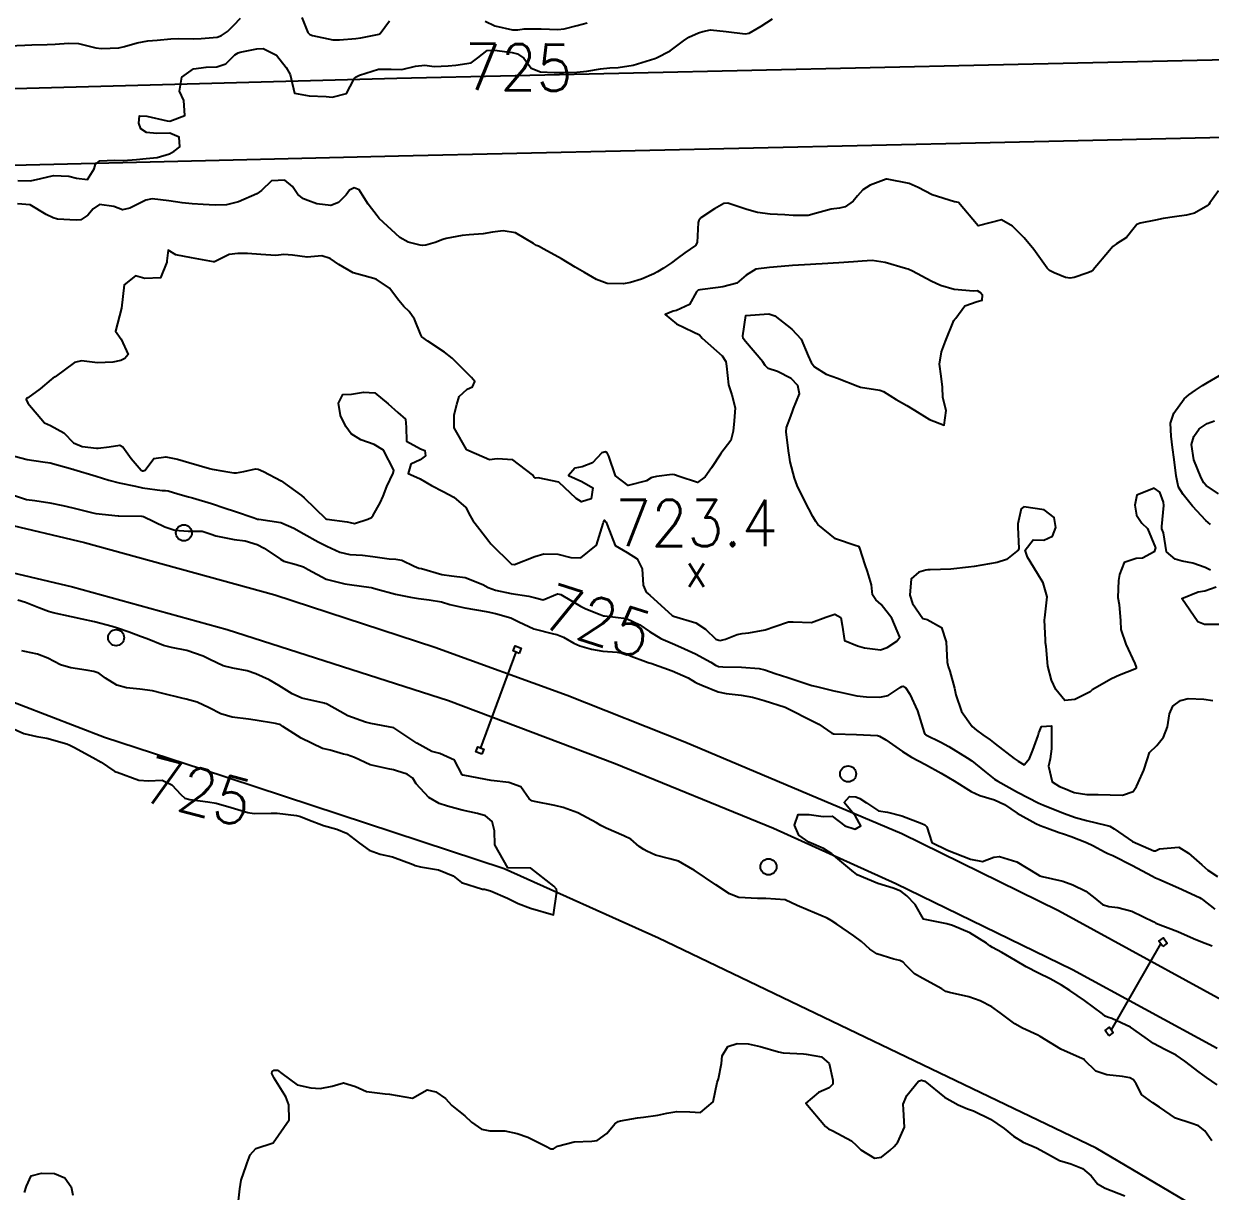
# Model space of a CAD drawing. Header units: metres. Extents: x 307586 to 320046, y 7427249 to 7434250.
# Drawn here: x 314054.2 to 314156.9, y 7432843.4 to 7432944.3 of the extents above; entities that cross this region are included whole.
import ezdxf
from ezdxf.enums import TextEntityAlignment as Align

# ---------------------------------------------------------------- set-up
doc = ezdxf.new("R2010")
doc.units = ezdxf.units.M
doc.header["$MEASUREMENT"] = 0
for name, color, linetype in [('Cotas', 45, 'Continuous'), ('Curvas de Nivel 1m', 11, 'Continuous'), ('Curvas de Nivel 5m', 15, 'Continuous'), ('Divisa', 42, 'FENCELINE2'), ('Linha Férrea', 20, 'Continuous'), ('Pontos Cotados', 45, 'Continuous'), ('Portico', 45, 'Continuous'), ('Postes', 20, 'Continuous'), ('Vias Primárias', 230, 'Continuous')]:
    doc.layers.add(name, color=color, linetype=linetype)
doc.styles.add('Style-STANDARD', font='STANDARD.shx')
doc.linetypes.add('FENCELINE2', pattern='A,0.25,-0.1,[132,ltypeshp.shx,S=0.1,R=0,X=-0.1,Y=0],-0.1,1', length=1.45)

# ---------------------------------------------------------------- blocks, each defined once
blk = doc.blocks.new('ELVTXT_101')
at = {"layer": 'Pontos Cotados', "linetype": 'Continuous', "style": 'Style-STANDARD'}
for s, height, p in [('723.4', 4, (0, 4)), ('x', 3, (0, 0))]:
    blk.add_text(s, height=height, dxfattribs=at).set_placement(p, align=Align.MIDDLE_CENTER)

msp = doc.modelspace()

# ---------------------------------------------------------------- linework, layer by layer
at = {"layer": 'Curvas de Nivel 1m', "flags": 128}
for points, elevation in [([(314052.96, 7432942.38), (314054.33, 7432942.45), (314054.96, 7432942.46), (314056.27, 7432942.5), (314056.96, 7432942.53), (314058.13, 7432942.61), (314058.97, 7432942.58), (314060.48, 7432942.22), (314060.96, 7432942.15), (314062.46, 7432942.22), (314062.96, 7432942.32), (314064.05, 7432942.63), (314064.97, 7432942.8), (314065.78, 7432942.87), (314066.97, 7432942.97), (314067.64, 7432943), (314068.97, 7432942.99), (314069.6, 7432943.01), (314070.98, 7432943.14), (314071.34, 7432943.26), (314071.86, 7432943.61), (314072.43, 7432944.17), (314072.99, 7432944.78)], 724), ([(314078.29, 7432944.83), (314078.83, 7432943.52), (314078.98, 7432943.37), (314079.22, 7432943.28), (314080.97, 7432942.9), (314081.55, 7432942.91), (314082.98, 7432943.02), (314083.39, 7432943.06), (314084.98, 7432943.4), (314085.02, 7432943.41), (314085.07, 7432943.45), (314085.88, 7432944.55)], 724), ([(314094.16, 7432944.51), (314094.99, 7432944.11), (314096.53, 7432943.77), (314096.99, 7432943.77), (314097.53, 7432943.85), (314098.99, 7432943.86), (314100.45, 7432943.8), (314100.99, 7432943.85), (314102.11, 7432944.13), (314102.99, 7432944.37)], 724), ([(314157.58, 7432903.64), (314156.52, 7432904.36), (314156.31, 7432904.59), (314156.09, 7432905.04), (314155.45, 7432906.6), (314155.25, 7432907.92), (314155.44, 7432908.6), (314155.91, 7432909.27), (314156.59, 7432909.74), (314157.22, 7432909.96)], 726), ([(314052.5, 7432903.83), (314054.49, 7432903.16), (314055.22, 7432903.07), (314056.49, 7432902.87), (314057.63, 7432902.63), (314058.48, 7432902.45), (314060.22, 7432902), (314060.48, 7432901.96), (314062.42, 7432901.76), (314062.47, 7432901.76), (314064.44, 7432901.72), (314064.47, 7432901.72), (314064.61, 7432901.69), (314066.46, 7432900.8), (314067.32, 7432900.52), (314068.46, 7432900.42), (314069.67, 7432900.42), (314070.46, 7432900.17), (314070.86, 7432900.02), (314072.45, 7432899.71), (314073.4, 7432899.58), (314074.45, 7432899.28), (314075.05, 7432898.96), (314076.44, 7432897.99), (314076.74, 7432897.84), (314077.8, 7432897.53), (314078.43, 7432897.33), (314078.85, 7432897.1), (314080.41, 7432896.28), (314082.02, 7432895.87), (314082.41, 7432895.81), (314084.3, 7432895.55), (314084.4, 7432895.54), (314084.71, 7432895.45), (314086.4, 7432894.97), (314087.7, 7432894.71), (314088.39, 7432894.59), (314089.3, 7432894.48), (314090.39, 7432894.31), (314091.11, 7432894.09), (314092.39, 7432893.8), (314094.24, 7432893.48), (314094.38, 7432893.45), (314095.06, 7432893.32), (314096.38, 7432892.94), (314097.08, 7432892.6), (314098.36, 7432891.99), (314100.07, 7432891.55), (314100.36, 7432891.48), (314100.92, 7432891.25), (314101.83, 7432890.73), (314102.35, 7432890.5), (314103.35, 7432890.23), (314104.34, 7432890.06), (314105.57, 7432889.97), (314106.34, 7432889.81), (314106.78, 7432889.62), (314108.01, 7432889.16), (314108.25, 7432889.08), (314108.33, 7432889.05), (314108.48, 7432889.01), (314110.33, 7432888.35), (314111.7, 7432887.75), (314112.32, 7432887.38), (314112.48, 7432887.29), (314112.88, 7432887.11), (314114.3, 7432886.55), (314114.99, 7432886.4), (314116.3, 7432886.24), (314117.28, 7432886.07), (314118.29, 7432885.79), (314120.1, 7432885.21), (314120.28, 7432885.13), (314120.51, 7432885.02), (314122.27, 7432884.11), (314123.02, 7432883.74), (314124.15, 7432882.97), (314124.21, 7432882.92), (314124.26, 7432882.9), (314124.34, 7432882.9), (314126.26, 7432882.84), (314128.09, 7432882.75), (314128.26, 7432882.71), (314128.8, 7432882.38), (314130.25, 7432881.38), (314131.03, 7432880.89), (314132.23, 7432880.24), (314133.58, 7432879.51), (314134.22, 7432879.14), (314134.72, 7432878.84), (314136.2, 7432877.91), (314136.95, 7432877.57), (314138.2, 7432877.2), (314139.06, 7432876.79), (314140.18, 7432876.04), (314141.77, 7432875.16), (314142.17, 7432874.99), (314142.79, 7432874.75), (314143.79, 7432874.37), (314144.16, 7432874.26), (314144.85, 7432874.03), (314146.15, 7432873.5), (314146.7, 7432873.26), (314147.77, 7432872.69), (314148.01, 7432872.55), (314148.14, 7432872.49), (314148.44, 7432872.38), (314150.13, 7432871.52), (314151.8, 7432870.64), (314152.12, 7432870.47), (314152.41, 7432870.35), (314154.11, 7432869.6), (314155.94, 7432868.75), (314156.09, 7432868.66), (314156.21, 7432868.59), (314157.26, 7432867.75)], 726), ([(314156.9, 7432897.05), (314156.44, 7432897.27), (314155.37, 7432897.67), (314154.45, 7432897.84), (314153.82, 7432898), (314153.08, 7432898.63), (314152.82, 7432900.29), (314152.67, 7432900.64), (314152.67, 7432900.82), (314152.84, 7432902.63), (314152.81, 7432902.94), (314152.51, 7432903.79), (314152.01, 7432904.14), (314150.51, 7432903.54), (314150.33, 7432902.66), (314150.49, 7432901.81), (314150.96, 7432901.13), (314151.43, 7432900.65), (314152.13, 7432898.97), (314152.01, 7432898.64), (314151.02, 7432898.09), (314150.45, 7432898.06), (314149.41, 7432897.71), (314149.02, 7432896.67), (314148.93, 7432896.17), (314148.88, 7432894.68), (314148.99, 7432894.08), (314149.11, 7432892.67), (314149.14, 7432891.91), (314149.56, 7432890.67), (314150.34, 7432888.99), (314150.47, 7432888.66), (314150.45, 7432888.55), (314150.33, 7432888.5), (314149.02, 7432887.98), (314148.32, 7432887.66), (314146.66, 7432886.7), (314146.47, 7432886.55), (314146.31, 7432886.44), (314145.16, 7432885.87), (314144.3, 7432885.78), (314143.5, 7432886.74), (314143.13, 7432887.55), (314142.83, 7432888.75), (314142.67, 7432890.45), (314142.63, 7432890.76), (314142.61, 7432891), (314142.53, 7432892.76), (314142.56, 7432892.93), (314142.76, 7432894.75), (314142.42, 7432895.97), (314141.92, 7432896.77), (314141.05, 7432898.17), (314140.86, 7432898.78), (314141.55, 7432899.68), (314142.47, 7432899.66), (314143.23, 7432899.99), (314143.5, 7432900.74), (314143.36, 7432901.61), (314142.5, 7432902.27), (314140.74, 7432902.53), (314140.5, 7432902.36), (314140.22, 7432901.05), (314140.21, 7432900.78), (314140.3, 7432898.94), (314140.24, 7432898.78), (314139.25, 7432897.98), (314138.44, 7432897.72), (314137.1, 7432897.48), (314136.44, 7432897.38), (314135.96, 7432897.31), (314134.44, 7432897.13), (314132.63, 7432897.07), (314132.43, 7432897.07), (314132.27, 7432897.05), (314131.66, 7432896.89), (314131.01, 7432896.31), (314130.89, 7432894.9), (314131.11, 7432894.18), (314132.02, 7432892.88), (314132.38, 7432892.79), (314133.62, 7432892.1), (314134.04, 7432890.85), (314134.1, 7432889.09), (314134.16, 7432888.85), (314134.2, 7432888.72), (314134.33, 7432888.31), (314134.74, 7432886.85), (314134.86, 7432886.29), (314135.34, 7432884.84), (314136.27, 7432883.55), (314136.65, 7432883.21), (314137.21, 7432882.82), (314137.83, 7432882.38), (314138.26, 7432882.05), (314139.91, 7432880.78), (314140.24, 7432880.54), (314140.78, 7432880.22), (314141.22, 7432880.77), (314141.52, 7432881.49), (314141.97, 7432882.76), (314142.03, 7432883), (314142.27, 7432883.53), (314143.14, 7432883.61), (314143.15, 7432882.75), (314143.13, 7432881.62), (314143.01, 7432880.75), (314142.89, 7432880.1), (314143.2, 7432878.75), (314143.84, 7432878.36), (314144.21, 7432878.2), (314145.09, 7432877.83), (314146.2, 7432877.65), (314147.18, 7432877.67), (314148.2, 7432877.63), (314149.28, 7432877.59), (314150.21, 7432877.93), (314150.5, 7432878.36), (314150.63, 7432878.66), (314151.12, 7432879.76), (314151.41, 7432880.65), (314151.61, 7432881.29), (314152.26, 7432881.91), (314152.83, 7432882.63), (314153.17, 7432883.52), (314153.33, 7432884.62), (314153.62, 7432885.29), (314154.3, 7432885.8), (314154.96, 7432885.95), (314156.3, 7432885.89), (314157.08, 7432885.8)], 724), ([(314158.18, 7432892.36), (314156.38, 7432892.36), (314155.8, 7432892.6), (314154.4, 7432894.61), (314155.83, 7432895.18), (314156.41, 7432895.27), (314157.39, 7432895.6)], 724), ([(314157, 7432847.73), (314156.4, 7432848.58), (314155.86, 7432849.01), (314155.2, 7432849.26), (314153.87, 7432849.68), (314152.49, 7432850.62), (314151.89, 7432851), (314150.94, 7432851.7), (314150.45, 7432852.65), (314150.24, 7432852.99), (314149.91, 7432853.16), (314149.29, 7432853.28), (314147.91, 7432853.42), (314146.97, 7432853.75), (314146, 7432854.71), (314145.92, 7432854.77), (314145.81, 7432854.82), (314143.94, 7432855.64), (314142.17, 7432856.75), (314141.95, 7432856.86), (314140.64, 7432857.45), (314139.96, 7432857.85), (314138.71, 7432858.79), (314137.98, 7432859.3), (314136.97, 7432859.83), (314135.99, 7432860.18), (314134.3, 7432860.55), (314134, 7432860.64), (314133.66, 7432860.85), (314132.01, 7432861.75), (314131.29, 7432862.15), (314130.56, 7432862.89), (314130.3, 7432863.17), (314130.03, 7432863.3), (314129.49, 7432863.44), (314128.03, 7432863.88), (314127.41, 7432864.3), (314126.7, 7432864.94), (314126.05, 7432865.44), (314124.58, 7432866.45), (314124.07, 7432866.78), (314123.73, 7432866.97), (314122.08, 7432867.67), (314121.15, 7432868.07), (314120.09, 7432868.55), (314118.44, 7432868.68), (314118.09, 7432868.67), (314117.72, 7432868.68), (314116.09, 7432868.77), (314115.28, 7432869.08), (314114.1, 7432869.86), (314112.24, 7432871.11), (314112.12, 7432871.19), (314110.89, 7432871.89), (314110.13, 7432872.1), (314108.88, 7432872.41), (314108.14, 7432872.77), (314107.88, 7432872.9), (314107.48, 7432873.17), (314106.76, 7432873.79), (314106.15, 7432874.08), (314104.62, 7432874.75), (314104.16, 7432874.99), (314103.79, 7432875.21), (314102.18, 7432876.09), (314100.89, 7432876.54), (314100.18, 7432876.72), (314098.42, 7432877.05), (314098.19, 7432877.11), (314097.95, 7432877.28), (314097.23, 7432878.32), (314096.21, 7432878.69), (314094.67, 7432878.86), (314094.21, 7432878.96), (314092.24, 7432879.32), (314092.21, 7432879.33), (314092.19, 7432879.33), (314092.18, 7432879.35), (314091.51, 7432880.64), (314090.23, 7432881.21), (314089.55, 7432881.39), (314088.24, 7432882.09), (314086.26, 7432883.43), (314084.27, 7432883.8), (314083.8, 7432883.92), (314082.27, 7432884.47), (314081.62, 7432884.83), (314080.42, 7432885.5), (314080.28, 7432885.54), (314080.23, 7432885.55), (314078.29, 7432886), (314077.47, 7432886.36), (314076.31, 7432887.08), (314075.47, 7432887.56), (314074.32, 7432888.09), (314073.56, 7432888.34), (314072.32, 7432888.58), (314071.5, 7432888.78), (314070.33, 7432889.32), (314069.76, 7432889.63), (314068.34, 7432890.12), (314067.04, 7432890.36), (314066.34, 7432890.55), (314064.91, 7432891.12), (314064.35, 7432891.33), (314063.36, 7432891.7), (314062.36, 7432892.04), (314061.9, 7432892.17), (314060.37, 7432892.58), (314059.31, 7432892.81), (314058.37, 7432893.01), (314056.79, 7432893.37), (314056.38, 7432893.48), (314055.55, 7432893.8), (314054.39, 7432894.26), (314053.73, 7432894.47)], 726), ([(314157.46, 7432852.57), (314156.54, 7432853.21), (314155.91, 7432853.65), (314154.68, 7432854.6), (314153.93, 7432855.12), (314152.95, 7432855.61), (314151.95, 7432856.13), (314151.25, 7432856.65), (314149.96, 7432857.54), (314148.35, 7432858.3), (314147.97, 7432858.41), (314147.78, 7432858.5), (314147.56, 7432858.69), (314145.99, 7432859.84), (314144.71, 7432860.72), (314144.01, 7432861.18), (314143.01, 7432861.74), (314142.02, 7432862.22), (314140.95, 7432862.77), (314140.03, 7432863.3), (314138.83, 7432864), (314138.04, 7432864.44), (314137.81, 7432864.58), (314137.5, 7432864.81), (314136.06, 7432865.71), (314134.58, 7432866.33), (314134.07, 7432866.48), (314132.07, 7432866.87), (314131.34, 7432868.15), (314130.63, 7432868.89), (314130.1, 7432869.3), (314129.45, 7432869.56), (314128.11, 7432869.96), (314126.34, 7432870.72), (314126.12, 7432870.88), (314126.03, 7432870.95), (314124.14, 7432872.52), (314123.41, 7432872.98), (314122.15, 7432873.55), (314121.29, 7432874.14), (314120.91, 7432875.01), (314121.24, 7432875.94), (314122.18, 7432875.92), (314123.4, 7432875.76), (314124.18, 7432875.78), (314125.25, 7432874.96), (314126.16, 7432874.65), (314126.66, 7432874.94), (314126.18, 7432875.8), (314125.21, 7432876.96), (314125.67, 7432877.48), (314126.2, 7432877.46), (314126.56, 7432877.31), (314127.13, 7432876.94), (314128.18, 7432876.25), (314128.96, 7432876.13), (314130.18, 7432875.83), (314131.91, 7432875.14), (314132.17, 7432875.04), (314132.35, 7432874.88), (314132.8, 7432873.52), (314134.14, 7432872.85), (314136.14, 7432872.08), (314137.18, 7432871.86), (314138.14, 7432872.23), (314138.63, 7432872.3), (314140.13, 7432871.84), (314141.9, 7432870.76), (314142.12, 7432870.62), (314142.32, 7432870.56), (314144.11, 7432870.16), (314144.97, 7432869.86), (314146.1, 7432869.31), (314146.87, 7432868.7), (314147.54, 7432868.14), (314148.09, 7432867.97), (314148.86, 7432867.9), (314150.08, 7432867.57), (314151.99, 7432866.64), (314152.07, 7432866.59), (314152.16, 7432866.55), (314154.06, 7432865.83), (314155.43, 7432865.21), (314156.05, 7432864.95), (314157.02, 7432864.58)], 727), ([(314072.82, 7432842.53), (314072.95, 7432843.58), (314073.05, 7432844.32), (314073.49, 7432845.57), (314073.57, 7432845.81), (314073.82, 7432846.5), (314074.33, 7432847.06), (314075.83, 7432847.55), (314077.19, 7432849.53), (314077.17, 7432850.83), (314076.92, 7432851.53), (314075.9, 7432853.14), (314075.69, 7432853.55), (314075.73, 7432853.73), (314075.91, 7432853.84), (314076.18, 7432853.82), (314076.57, 7432853.54), (314077.89, 7432852.57), (314079.08, 7432852.31), (314079.88, 7432852.26), (314080.91, 7432852.46), (314081.89, 7432852.74), (314082.93, 7432852.41), (314083.88, 7432851.99), (314085.52, 7432851.79), (314085.88, 7432851.77), (314087.87, 7432851.4), (314089.13, 7432852.14), (314089.88, 7432851.96), (314090.71, 7432851.37), (314091.28, 7432850.78), (314091.86, 7432850.32), (314092.41, 7432849.89), (314092.96, 7432849.34), (314093.85, 7432848.74), (314094.56, 7432848.6), (314095.85, 7432848.58), (314096.91, 7432848.36), (314097.84, 7432848.03), (314099.39, 7432847.26), (314099.83, 7432847.03), (314100.06, 7432847.03), (314100.42, 7432847.25), (314101.84, 7432847.65), (314103.37, 7432847.69), (314103.84, 7432847.74), (314104.68, 7432848.37), (314105.38, 7432849.19), (314105.66, 7432849.39), (314105.86, 7432849.46), (314107.32, 7432849.71), (314107.86, 7432849.76), (314109.08, 7432849.93), (314109.87, 7432850.11), (314110.73, 7432850.27), (314111.87, 7432850.24), (314112.79, 7432850.18), (314113.88, 7432851.09), (314114.22, 7432852.76), (314114.33, 7432853.09), (314114.59, 7432854.41), (314114.65, 7432855.08), (314115.14, 7432855.87), (314115.94, 7432856.13), (314116.89, 7432856.1), (314117.94, 7432855.88), (314119.53, 7432855.42), (314119.93, 7432855.34), (314121.69, 7432855.23), (314121.93, 7432855.21), (314123.24, 7432854.98), (314123.92, 7432854.4), (314124.23, 7432852.97), (314124.23, 7432852.63), (314123.9, 7432852.29), (314122.98, 7432851.89), (314121.88, 7432850.99), (314123.59, 7432848.97), (314123.85, 7432848.77), (314124.23, 7432848.59), (314125.84, 7432847.73), (314126.24, 7432847.35), (314126.65, 7432846.94), (314127.82, 7432846.21), (314128.44, 7432846.3), (314129.18, 7432846.91), (314129.52, 7432847.22), (314129.84, 7432847.6), (314130.42, 7432848.89), (314130.35, 7432850.42), (314130.3, 7432850.89), (314130.63, 7432851.63), (314131.62, 7432852.87), (314131.9, 7432852.98), (314132.17, 7432852.87), (314133.89, 7432851.5), (314135.06, 7432850.84), (314135.88, 7432850.5), (314136.39, 7432850.31), (314137.86, 7432849.59), (314139.04, 7432848.79), (314139.85, 7432848.14), (314140.69, 7432847.61), (314141.84, 7432847.12), (314142.54, 7432846.74), (314143.82, 7432846.03), (314144.82, 7432845.72), (314145.81, 7432845.33), (314146.58, 7432844.7), (314147.12, 7432844.01), (314147.79, 7432843.62), (314149.49, 7432842.96)], 726), ([(314054.32, 7432843.26), (314054.49, 7432843.8), (314054.89, 7432844.7), (314055.79, 7432844.93), (314056.92, 7432844.9), (314057.79, 7432844.53), (314058.36, 7432843.75), (314058.5, 7432843.02)], 726)]:
    msp.add_lwpolyline(points, dxfattribs=dict(at, elevation=elevation))
at = {"layer": 'Curvas de Nivel 1m', "elevation": 724, "flags": 128}
msp.add_lwpolyline([(314130.51, 7432923.14), (314128.75, 7432923.66), (314127.63, 7432923.81), (314126.75, 7432923.77), (314126.01, 7432923.7), (314124.75, 7432923.61), (314123.29, 7432923.53), (314122.75, 7432923.5), (314122.28, 7432923.47), (314120.75, 7432923.38), (314120.42, 7432923.35), (314118.74, 7432923.22), (314117.56, 7432923.06), (314116.74, 7432922.56), (314115.93, 7432921.87), (314114.72, 7432921.55), (314114.32, 7432921.5), (314112.72, 7432921.3), (314112.58, 7432921.26), (314112.44, 7432921.12), (314111.83, 7432920.01), (314110.7, 7432919.49), (314110.41, 7432919.43), (314109.73, 7432919.15), (314110.69, 7432918.36), (314112.15, 7432917.65), (314112.68, 7432917.39), (314112.8, 7432917.25), (314112.92, 7432917.12), (314114.65, 7432915.57), (314114.97, 7432915.09), (314115.03, 7432914.69), (314115.2, 7432913.08), (314115.5, 7432912.2), (314115.78, 7432911.08), (314115.7, 7432909.97), (314115.61, 7432909.08), (314115.4, 7432908.25), (314114.55, 7432907.15), (314114.51, 7432907.09), (314113.73, 7432905.9), (314113.17, 7432905.11), (314112.52, 7432904.62), (314110.92, 7432905.14), (314110.53, 7432905.29), (314110.34, 7432905.32), (314108.96, 7432905.16), (314108.61, 7432905.07), (314108.52, 7432905.03), (314108.12, 7432904.77), (314106.51, 7432904.36), (314105.44, 7432905.2), (314104.84, 7432906.91), (314104.72, 7432907.21), (314104.55, 7432907.29), (314104.24, 7432907.21), (314103.44, 7432906.33), (314102.53, 7432905.98), (314101.91, 7432905.87), (314101.36, 7432905.25), (314102.52, 7432904.73), (314103.46, 7432904.17), (314103.31, 7432903.23), (314102.5, 7432902.95), (314102.02, 7432903.24), (314100.52, 7432904.67), (314098.75, 7432905.04), (314098.52, 7432905.01), (314098.36, 7432905.12), (314098.24, 7432905.28), (314096.54, 7432906.59), (314095.19, 7432906.68), (314094.54, 7432906.59), (314092.73, 7432907.36), (314092.62, 7432907.42), (314092.55, 7432907.48), (314091.46, 7432909.37), (314091.47, 7432910.48), (314091.71, 7432911.37), (314091.9, 7432912.07), (314092.61, 7432912.7), (314093.06, 7432912.91), (314093.25, 7432913.35), (314092.97, 7432913.7), (314092.63, 7432914.04), (314091.31, 7432915.37), (314090.65, 7432915.91), (314089.21, 7432916.85), (314088.67, 7432917.23), (314088.58, 7432917.4), (314088.04, 7432918.76), (314087.57, 7432919.42), (314087.12, 7432919.84), (314086.7, 7432920.37), (314085.88, 7432921.44), (314084.72, 7432922.22), (314083.69, 7432922.5), (314082.73, 7432922.75), (314081.49, 7432923.49), (314080.75, 7432924), (314080.03, 7432924.22), (314078.75, 7432924.11), (314077.5, 7432924.29), (314076.75, 7432924.33), (314076.05, 7432924.26), (314074.75, 7432924.34), (314073.59, 7432924.43), (314072.75, 7432924.44), (314072.02, 7432924.33), (314070.74, 7432923.72), (314070.65, 7432923.71), (314068.75, 7432924.05), (314067.4, 7432924.31), (314066.75, 7432924.71), (314066.63, 7432923.79), (314066.62, 7432923.67), (314066.07, 7432922.33), (314064.72, 7432922.28), (314063.92, 7432922.51), (314062.92, 7432921.72), (314062.69, 7432919.71), (314062.17, 7432917.72), (314062.66, 7432917.01), (314063.27, 7432915.7), (314062.98, 7432915.36), (314062.64, 7432915.19), (314061.95, 7432915.03), (314060.64, 7432914.98), (314059.25, 7432915.14), (314058.64, 7432915.01), (314056.96, 7432913.78), (314056.77, 7432913.64), (314056.62, 7432913.54), (314055.67, 7432912.74), (314054.6, 7432911.95), (314054.5, 7432911.9), (314054.46, 7432911.81), (314054.59, 7432911.49), (314056.04, 7432909.8), (314056.57, 7432909.56), (314057.71, 7432908.92), (314058.56, 7432908.06), (314059.3, 7432907.75), (314060.55, 7432907.61), (314060.68, 7432907.6), (314061.64, 7432907.72), (314062.55, 7432907.87), (314062.82, 7432907.71), (314063.53, 7432906.71), (314064.41, 7432905.69), (314064.52, 7432905.64), (314064.58, 7432905.63), (314064.74, 7432905.69), (314065.51, 7432906.71), (314066.54, 7432906.86), (314067.55, 7432906.64), (314068.53, 7432906.37), (314070.31, 7432905.84), (314070.53, 7432905.78), (314071.56, 7432905.6), (314072.41, 7432905.48), (314072.52, 7432905.46), (314072.64, 7432905.47), (314073.29, 7432905.58), (314074.3, 7432905.8), (314074.53, 7432905.77), (314074.99, 7432905.57), (314076.52, 7432904.78), (314077.24, 7432904.27), (314078.26, 7432903.52), (314078.5, 7432903.32), (314080.38, 7432901.5), (314080.47, 7432901.46), (314082.23, 7432901.23), (314082.47, 7432901.17), (314082.85, 7432901.09), (314084.01, 7432901.45), (314084.32, 7432901.61), (314084.48, 7432901.8), (314085.08, 7432902.86), (314085.32, 7432903.44), (314085.65, 7432904.3), (314086.21, 7432905.43), (314086.27, 7432905.69), (314085.37, 7432907.44), (314084.56, 7432907.91), (314083.4, 7432908.31), (314082.57, 7432908.85), (314082.09, 7432909.48), (314081.65, 7432910.42), (314081.48, 7432911.49), (314081.84, 7432912.25), (314082.6, 7432912.26), (314083.62, 7432912.45), (314084.61, 7432912.39), (314085.76, 7432911.44), (314086.59, 7432910.68), (314087.26, 7432910.1), (314087.31, 7432909.42), (314087.34, 7432908.2), (314088.55, 7432907.55), (314088.93, 7432907.4), (314088.99, 7432906.95), (314088.54, 7432906.6), (314087.72, 7432906.23), (314087.5, 7432905.42), (314088.21, 7432905.09), (314088.52, 7432904.96), (314089.52, 7432904.38), (314090.51, 7432903.84), (314091.44, 7432903.37), (314092.49, 7432902.48), (314092.86, 7432901.74), (314093.08, 7432901.35), (314093.69, 7432900.57), (314094.46, 7432899.57), (314094.65, 7432899.33), (314096.44, 7432897.56), (314096.68, 7432897.55), (314098.44, 7432898.23), (314099.24, 7432898.47), (314100.44, 7432898.45), (314101.55, 7432898.14), (314102.44, 7432898.11), (314103.77, 7432899.22), (314104.35, 7432901.09), (314104.38, 7432901.21), (314104.48, 7432901.38), (314104.63, 7432901.21), (314104.72, 7432900.96), (314105.4, 7432899.2), (314106.45, 7432898.58), (314107.3, 7432898.04), (314107.74, 7432897.17), (314107.83, 7432895.75), (314108.08, 7432895.16), (314108.25, 7432895.01), (314108.4, 7432894.9), (314110.34, 7432893.14), (314110.38, 7432893.11), (314110.45, 7432893.08), (314112.38, 7432892.5), (314113.22, 7432891.95), (314114.11, 7432891.09), (314114.36, 7432890.99), (314114.47, 7432890.98), (314114.93, 7432891.08), (314115.95, 7432891.49), (314116.37, 7432891.59), (314116.96, 7432891.65), (314118.37, 7432891.9), (314119.22, 7432892.19), (314120.38, 7432892.58), (314120.8, 7432892.6), (314122.38, 7432892.54), (314123.62, 7432892.98), (314124.39, 7432893.26), (314124.91, 7432892.96), (314125.04, 7432892.3), (314125.22, 7432890.96), (314126.36, 7432890.52), (314126.95, 7432890.35), (314128.35, 7432890.16), (314128.91, 7432890.36), (314129.77, 7432890.91), (314130.02, 7432891.25), (314129.32, 7432892.91), (314128.39, 7432894.09), (314127.95, 7432894.48), (314127.65, 7432894.93), (314127.57, 7432895.78), (314127.22, 7432896.94), (314127.01, 7432897.51), (314126.56, 7432898.95), (314126.46, 7432899.09), (314126.23, 7432899.17), (314124.46, 7432899.75), (314122.93, 7432900.99), (314122.74, 7432901.25), (314122.49, 7432901.68), (314121.81, 7432903.01), (314121.15, 7432904.38), (314120.9, 7432905.02), (314120.54, 7432906.42), (314120.44, 7432907.02), (314120.42, 7432907.15), (314120.18, 7432909.02), (314120.22, 7432909.38), (314120.59, 7432910.37), (314120.76, 7432910.85), (314120.83, 7432911.02), (314121.34, 7432912.29), (314121.21, 7432913.01), (314120.63, 7432913.63), (314119.45, 7432914.22), (314118.64, 7432914.48), (314118.36, 7432914.76), (314118.17, 7432915.05), (314116.67, 7432916.81), (314116.48, 7432917.07), (314116.45, 7432917.3), (314116.69, 7432919.07), (314118.7, 7432919.22), (314119.2, 7432919.03), (314120.68, 7432917.89), (314121.49, 7432917.01), (314122.09, 7432915.57), (314122.34, 7432915), (314122.64, 7432914.64), (314123.65, 7432914.01), (314124.63, 7432913.64), (314126.39, 7432912.95), (314126.62, 7432912.88), (314128.3, 7432912.61), (314128.62, 7432912.49), (314129.71, 7432911.81), (314130.61, 7432911.28), (314131.28, 7432910.89), (314132.59, 7432910.08), (314133.85, 7432909.59), (314134.02, 7432910.86), (314133.73, 7432911.98), (314133.7, 7432912.86), (314133.58, 7432913.82), (314133.44, 7432914.87), (314133.61, 7432915.92), (314133.96, 7432916.86), (314134.69, 7432918.65), (314134.78, 7432918.76), (314134.87, 7432918.85), (314135.64, 7432919.91), (314136.71, 7432920.28), (314137.14, 7432920.4), (314137.16, 7432920.82), (314136.96, 7432921.06), (314136.73, 7432921.19), (314136.38, 7432921.18), (314134.73, 7432921.31), (314133.53, 7432921.67), (314132.73, 7432922.04), (314131.1, 7432922.9), (314130.74, 7432923.06)], close=True, dxfattribs=at)
at = {"layer": 'Curvas de Nivel 5m', "elevation": 725, "flags": 128}
for points in [[(314053.74, 7432930.75), (314054.82, 7432930.71), (314055.72, 7432930.91), (314056.83, 7432931.17), (314058.16, 7432931.11), (314058.82, 7432930.95), (314059.76, 7432930.82), (314060.35, 7432931.74), (314060.45, 7432932.14), (314060.84, 7432932.44), (314062.09, 7432932.49), (314062.84, 7432932.46), (314063.99, 7432932.56), (314064.85, 7432932.65), (314065.8, 7432932.73), (314066.85, 7432933.04), (314067.26, 7432933.26), (314067.76, 7432933.66), (314067.7, 7432934.49), (314066.87, 7432934.84), (314065.75, 7432934.81), (314064.87, 7432934.89), (314064.38, 7432935.2), (314064.2, 7432935.7), (314064.26, 7432936.33), (314064.89, 7432936.31), (314066.66, 7432935.89), (314066.89, 7432935.88), (314068.18, 7432936.36), (314068.08, 7432937.65), (314067.72, 7432938.46), (314067.93, 7432939.66), (314068.94, 7432940.4), (314070.03, 7432940.54), (314070.94, 7432940.55), (314071.72, 7432940.83), (314072.51, 7432941.6), (314072.78, 7432941.78), (314072.96, 7432941.83), (314074.41, 7432942.13), (314074.96, 7432942.16), (314076.1, 7432941.56), (314076.94, 7432940.51), (314077.3, 7432939.9), (314077.39, 7432939.54), (314077.66, 7432938.28), (314078.92, 7432938.05), (314080.41, 7432938.01), (314080.92, 7432937.95), (314082.15, 7432938.26), (314082.81, 7432939.48), (314082.84, 7432939.57), (314082.93, 7432939.67), (314083.3, 7432939.83), (314084.94, 7432940.37), (314086.03, 7432940.35), (314086.94, 7432940.33), (314088.14, 7432940.61), (314088.95, 7432940.71), (314089.73, 7432940.6), (314090.95, 7432940.64), (314091.61, 7432940.71), (314092.95, 7432940.92), (314093.51, 7432941.35), (314094.33, 7432941.97), (314094.96, 7432941.99), (314096.49, 7432941.79), (314096.96, 7432941.68), (314097.51, 7432941.3), (314098.12, 7432940.46), (314098.94, 7432940.13), (314100.13, 7432940.08), (314100.94, 7432940.08), (314102.08, 7432940.11), (314102.94, 7432940.2), (314104.12, 7432940.4), (314104.95, 7432940.47), (314105.65, 7432940.5), (314106.95, 7432940.71), (314108.44, 7432941.17), (314108.83, 7432941.28), (314108.96, 7432941.33), (314110.16, 7432941.96), (314110.97, 7432942.56), (314111.3, 7432942.81), (314111.78, 7432943.13), (314112.6, 7432943.51), (314112.99, 7432943.63), (314113.63, 7432943.75), (314114.99, 7432943.63), (314116.63, 7432943.43), (314116.99, 7432943.48), (314118.03, 7432944.09), (314119, 7432944.71)], [(314157.57, 7432929.84), (314156.82, 7432928.8), (314156.73, 7432928.67), (314156.65, 7432928.59), (314155.49, 7432927.92), (314154.8, 7432927.73), (314153.78, 7432927.6), (314152.8, 7432927.44), (314152.13, 7432927.31), (314150.8, 7432927.05), (314150.53, 7432926.93), (314150.29, 7432926.66), (314149.63, 7432925.82), (314148.77, 7432925.26), (314148.44, 7432925.02), (314148.14, 7432924.69), (314146.75, 7432923.01), (314146.58, 7432922.87), (314146.18, 7432922.72), (314145.11, 7432922.35), (314144.74, 7432922.29), (314144.36, 7432922.36), (314143.36, 7432922.75), (314142.96, 7432922.97), (314142.75, 7432923.17), (314141.6, 7432924.77), (314140.78, 7432925.78), (314139.77, 7432926.79), (314138.8, 7432927.33), (314136.79, 7432926.83), (314135.08, 7432928.85), (314134.81, 7432928.89), (314134.76, 7432928.9), (314132.82, 7432929.51), (314131.59, 7432930.13), (314130.84, 7432930.47), (314128.92, 7432930.84), (314128.84, 7432930.84), (314127.45, 7432930.33), (314126.83, 7432929.92), (314126.37, 7432929.4), (314125.97, 7432928.96), (314125.3, 7432928.47), (314124.81, 7432928.34), (314124.08, 7432928.25), (314122.8, 7432927.9), (314122.09, 7432927.72), (314120.8, 7432927.7), (314120.06, 7432927.77), (314118.8, 7432927.84), (314117.71, 7432927.96), (314116.8, 7432928.23), (314115.13, 7432928.77), (314114.81, 7432928.74), (314114, 7432928.3), (314112.8, 7432927.51), (314112.63, 7432927.29), (314112.59, 7432927.12), (314112.5, 7432925.39), (314112.36, 7432925.12), (314111.41, 7432924.48), (314110.75, 7432924), (314110.26, 7432923.63), (314109.59, 7432923.15), (314109.06, 7432922.83), (314108.74, 7432922.68), (314107.68, 7432922.22), (314106.72, 7432921.91), (314106.12, 7432921.8), (314104.72, 7432921.82), (314103.77, 7432922.18), (314102.74, 7432922.79), (314101.95, 7432923.25), (314100.75, 7432923.98), (314099.23, 7432924.8), (314098.76, 7432925.05), (314098.6, 7432925.13), (314098.33, 7432925.29), (314096.78, 7432926.2), (314095.7, 7432926.4), (314094.78, 7432926.27), (314093.98, 7432926.14), (314092.77, 7432926.03), (314092.17, 7432925.97), (314090.77, 7432925.73), (314090.5, 7432925.65), (314089.84, 7432925.39), (314089.01, 7432925.15), (314088.76, 7432925.12), (314088.52, 7432925.16), (314087.5, 7432925.42), (314086.77, 7432925.8), (314084.98, 7432927.45), (314084.8, 7432927.67), (314084.05, 7432928.7), (314083.55, 7432929.47), (314083.26, 7432929.92), (314082.82, 7432930.11), (314082.42, 7432929.89), (314082.12, 7432929.49), (314081.47, 7432928.83), (314080.8, 7432928.57), (314079.6, 7432928.72), (314078.81, 7432929), (314078.45, 7432929.16), (314077.96, 7432929.53), (314077.5, 7432930.22), (314076.83, 7432930.78), (314075.67, 7432930.72), (314074.82, 7432929.88), (314074.4, 7432929.58), (314072.81, 7432928.9), (314071.77, 7432928.64), (314070.8, 7432928.6), (314069.76, 7432928.67), (314068.8, 7432928.73), (314067.96, 7432928.81), (314066.81, 7432928.97), (314065.35, 7432929.14), (314064.81, 7432929.04), (314063.43, 7432928.34), (314062.8, 7432928.19), (314062.03, 7432928.5), (314060.8, 7432928.67), (314060.26, 7432928.29), (314059.79, 7432927.75), (314059.19, 7432927.35), (314058.79, 7432927.3), (314057.17, 7432927.4), (314056.79, 7432927.51), (314056.2, 7432927.8), (314054.8, 7432928.64), (314053.71, 7432928.73)], [(314156.9, 7432900.99), (314156.49, 7432901.35), (314155.34, 7432902.6), (314154.51, 7432903.59), (314154.13, 7432904.23), (314154.02, 7432904.62), (314153.93, 7432905.22), (314153.74, 7432906.62), (314153.6, 7432907.66), (314153.48, 7432908.63), (314153.44, 7432909.77), (314153.71, 7432910.62), (314154.62, 7432911.86), (314155.01, 7432912.22), (314155.59, 7432912.6), (314156.21, 7432913.02), (314156.63, 7432913.27), (314158.37, 7432914.29)], [(314053.45, 7432906.91), (314054.54, 7432906.62), (314055.91, 7432906.42), (314056.53, 7432906.32), (314058.5, 7432905.79), (314058.52, 7432905.78), (314058.59, 7432905.76), (314060.52, 7432905.17), (314061.62, 7432904.83), (314062.51, 7432904.6), (314063.9, 7432904.31), (314064.51, 7432904.18), (314066.23, 7432903.95), (314066.51, 7432903.94), (314066.75, 7432903.92), (314067.56, 7432903.65), (314068.5, 7432903.39), (314068.83, 7432903.31), (314070.49, 7432902.83), (314071.67, 7432902.42), (314072.48, 7432902.14), (314074.18, 7432901.57), (314074.47, 7432901.47), (314074.59, 7432901.45), (314076.47, 7432901.16), (314077.61, 7432900.68), (314078.46, 7432900.18), (314079.7, 7432899.51), (314080.45, 7432899.13), (314081.58, 7432898.62), (314082.44, 7432898.42), (314083.56, 7432898.34), (314084.44, 7432898.23), (314085.84, 7432898.03), (314086.44, 7432898.01), (314086.95, 7432897.93), (314088.02, 7432897.41), (314088.43, 7432897.24), (314088.64, 7432897.19), (314090.42, 7432896.69), (314091.24, 7432896.55), (314092.42, 7432896.42), (314093.94, 7432895.81), (314094.41, 7432895.56), (314095.05, 7432895.32), (314096.4, 7432895.04), (314097.92, 7432894.81), (314098.4, 7432894.68), (314099.17, 7432894.5), (314100.4, 7432895.02), (314100.7, 7432894.96), (314102.39, 7432893.95), (314102.87, 7432893.72), (314104.09, 7432893.21), (314104.38, 7432893.12), (314104.48, 7432893.11), (314106.38, 7432892.87), (314107.52, 7432892.32), (314108.37, 7432891.74), (314109.36, 7432891.15), (314110.36, 7432890.7), (314111.08, 7432890.4), (314112.34, 7432889.83), (314113.66, 7432889.1), (314114.07, 7432888.83), (314114.33, 7432888.73), (314114.72, 7432888.69), (314116.33, 7432888.67), (314117.84, 7432888.55), (314118.33, 7432888.43), (314119.25, 7432888.11), (314120.32, 7432887.77), (314122.15, 7432887.17), (314122.31, 7432887.11), (314122.41, 7432887.09), (314122.81, 7432886.99), (314124.31, 7432886.63), (314124.74, 7432886.53), (314126.3, 7432886.2), (314127.14, 7432886.1), (314128.3, 7432886.07), (314129, 7432886.22), (314130.04, 7432886.9), (314130.2, 7432887.01), (314130.31, 7432887.03), (314130.52, 7432886.9), (314130.88, 7432886.32), (314131.55, 7432884.89), (314132.13, 7432883.02), (314132.19, 7432882.88), (314132.26, 7432882.82), (314133.57, 7432882.18), (314134.25, 7432881.8), (314135.85, 7432880.83), (314136.24, 7432880.56), (314137.35, 7432879.69), (314138.22, 7432878.98), (314138.49, 7432878.8), (314140.2, 7432877.87), (314142.05, 7432876.91), (314142.19, 7432876.84), (314142.25, 7432876.82), (314142.38, 7432876.76), (314144.18, 7432876.04), (314145.22, 7432875.68), (314146.17, 7432875.41), (314147.84, 7432875.02), (314148.17, 7432874.92), (314148.56, 7432874.68), (314150.15, 7432873.61), (314151.99, 7432872.8), (314152.14, 7432872.78), (314152.47, 7432872.95), (314154.15, 7432873.1), (314154.98, 7432872.6), (314156.13, 7432871.59), (314156.67, 7432871.12), (314157.48, 7432870.57)], [(314052.26, 7432883.83), (314054.25, 7432882.93), (314055.37, 7432882.68), (314056.24, 7432882.53), (314057.96, 7432882.05), (314058.24, 7432881.94), (314058.59, 7432881.76), (314060.22, 7432880.85), (314060.94, 7432880.45), (314062.05, 7432879.71), (314062.14, 7432879.64), (314062.21, 7432879.62), (314062.34, 7432879.58), (314064.2, 7432878.9), (314065.03, 7432878.85), (314066.21, 7432878.89), (314067.06, 7432878.51), (314067.84, 7432877.65), (314068.19, 7432877.35), (314068.6, 7432877.23), (314070.18, 7432877.04), (314070.88, 7432876.91), (314072.18, 7432876.55), (314073.64, 7432876.11), (314074.17, 7432876.03), (314075.66, 7432876.06), (314076.17, 7432876.05), (314077.85, 7432875.85), (314078.17, 7432875.77), (314078.82, 7432875.51), (314080.16, 7432874.98), (314081.34, 7432874.67), (314082.15, 7432874.33), (314083.28, 7432873.46), (314084.13, 7432872.85), (314085.08, 7432872.49), (314086.13, 7432872.27), (314087.92, 7432871.6), (314088.11, 7432871.52), (314088.57, 7432871.4), (314090.11, 7432871.14), (314091.38, 7432870.64), (314092.1, 7432870.05), (314093.93, 7432869.49), (314094.09, 7432869.47), (314094.63, 7432869.32), (314096.09, 7432868.71), (314097.02, 7432868.23), (314098.08, 7432867.83), (314100.07, 7432867.26), (314100.36, 7432869.26), (314100.32, 7432869.48), (314100.1, 7432869.73), (314098.11, 7432871.28), (314096.11, 7432871.31), (314095, 7432873.32), (314094.95, 7432874.53), (314094.77, 7432875.32), (314094.17, 7432875.83), (314093.49, 7432876.02), (314092.18, 7432876.3), (314090.89, 7432876.66), (314090.19, 7432876.88), (314089.29, 7432877.39), (314088.2, 7432878.57), (314087.89, 7432879.08), (314087.41, 7432879.41), (314086.49, 7432879.7), (314086.22, 7432879.78), (314085.76, 7432879.89), (314084.22, 7432880.23), (314082.85, 7432880.85), (314082.23, 7432881.08), (314081.89, 7432881.14), (314080.74, 7432881.49), (314080.23, 7432881.6), (314080.09, 7432881.65), (314078.25, 7432882.54), (314076.67, 7432883.54), (314076.42, 7432883.7), (314076.26, 7432883.75), (314076.02, 7432883.8), (314074.27, 7432884.08), (314073.69, 7432884.16), (314072.27, 7432884.35), (314071.29, 7432884.62), (314070.28, 7432885.16), (314069.26, 7432885.63), (314068.29, 7432885.91), (314067.93, 7432886), (314066.29, 7432886.4), (314065.37, 7432886.61), (314064.3, 7432886.76), (314063.13, 7432886.87), (314062.3, 7432887.11), (314061.31, 7432887.73), (314060.74, 7432888.15), (314060.32, 7432888.3), (314059.66, 7432888.41), (314058.32, 7432888.61), (314057.43, 7432888.87), (314056.33, 7432889.45), (314055.43, 7432889.8), (314054.33, 7432890.02), (314054.07, 7432890.08)]]:
    msp.add_lwpolyline(points, dxfattribs=at)
at = {"layer": 'Divisa'}
msp.add_lwpolyline([(314184.23, 7432825.1), (314147.01, 7432847.1), (314109.15, 7432865.24), (314095.81, 7432871.24), (314069.63, 7432879.85), (314061.24, 7432882.58), (314051.62, 7432886.28), (314044.59, 7432888.89), (314040.71, 7432890.21), (314016.24, 7432894.42), (313998.1, 7432896.4), (313978.98, 7432898.01), (313970.49, 7432897.96), (313959.43, 7432896.19), (313945.97, 7432893.47), (313946.22, 7432891.09), (313944.39, 7432890.9), (313901.18, 7432887.21), (313881.36, 7432883.55), (313854.26, 7432877.33)], dxfattribs=at)
at = {"layer": 'Linha Férrea'}
for points in [[(313865.13, 7432901.86), (313887.01, 7432906.07), (313906.37, 7432909.27), (313923.67, 7432911.2), (313939.04, 7432912.23), (313954.13, 7432912.49), (313964.56, 7432912.69), (313984.24, 7432911.74), (313999.89, 7432910.25), (314015.47, 7432908.55), (314027.92, 7432906.43), (314039.52, 7432904.16), (314044.9, 7432902.89), (314059.5, 7432899.45), (314075.96, 7432894.92), (314089.81, 7432890.39), (314101.25, 7432886.24), (314111.43, 7432882.22), (314130.18, 7432874.29), (314143.75, 7432867.63), (314162.39, 7432857.43), (314176.46, 7432848.64), (314198.23, 7432834.17)], [(313863.84, 7432897.49), (313879.5, 7432900.95), (313894.25, 7432903.44), (313904.97, 7432905.04), (313914.42, 7432906.12), (313934.57, 7432907.95), (313942.91, 7432908.4), (313956.47, 7432908.64), (313974.81, 7432908.28), (313993.67, 7432906.99), (313997.46, 7432906.76), (313999.51, 7432906.57), (314015.59, 7432904.48), (314028.34, 7432902.36), (314039.54, 7432900.16), (314044.9, 7432898.82), (314058.47, 7432895.6), (314071.85, 7432891.93), (314090.98, 7432885.78), (314105.4, 7432880.34), (314119.1, 7432874.74), (314129.68, 7432869.98), (314144.94, 7432862.54), (314157.46, 7432855.73)]]:
    msp.add_lwpolyline(points, dxfattribs=at)
at = {"layer": 'Portico'}
for points in [[(314097.1, 7432889.86), (314096.58, 7432890.07), (314096.76, 7432890.52), (314097.28, 7432890.31)], [(314093.86, 7432881.14), (314093.35, 7432881.34), (314093.52, 7432881.79), (314094.04, 7432881.59)], [(314152.76, 7432864.52), (314152.43, 7432864.97), (314152.82, 7432865.26), (314153.15, 7432864.81)], [(314148.1, 7432856.8), (314147.77, 7432857.25), (314148.16, 7432857.54), (314148.48, 7432857.09)]]:
    msp.add_lwpolyline(points, close=True, dxfattribs=at)
for points in [[(314093.78, 7432881.69), (314096.84, 7432889.96)], [(314148.32, 7432857.31), (314152.6, 7432864.75)]]:
    msp.add_lwpolyline(points, dxfattribs=at)
at = {"layer": 'Postes'}
for centre in [(314068.1, 7432900.28), (314062.23, 7432891.22), (314125.54, 7432879.44), (314118.66, 7432871.41)]:
    msp.add_circle(centre, 0.694, dxfattribs=at)
at = {"layer": 'Vias Primárias'}
for points in [[(313869.18, 7432927.08), (313882.19, 7432929.3), (313890.42, 7432930.6), (313898.87, 7432931.79), (313905.33, 7432932.45), (313915.95, 7432933.5), (313932.14, 7432934.28), (313944.94, 7432934.93), (313964.07, 7432935.7), (313993.03, 7432936.87), (314036.35, 7432938.29), (314044.9, 7432938.47), (314086.51, 7432939.57), (314137.68, 7432940.73), (314211.17, 7432942.39), (314257.7, 7432943.39, -0.010654), (314270, 7432943.4, -0.01916), (314284.5, 7432942.53, -0.019958), (314295.42, 7432941.02)], [(313869.18, 7432927.08), (313882.19, 7432929.3), (313890.42, 7432930.6), (313898.87, 7432931.79), (313905.33, 7432932.45), (313915.95, 7432933.5), (313932.14, 7432934.28), (313944.94, 7432934.93), (313964.07, 7432935.7), (313993.03, 7432936.87), (314036.35, 7432938.29), (314044.9, 7432938.47), (314086.51, 7432939.57), (314137.68, 7432940.73), (314211.17, 7432942.39), (314257.7, 7432943.39, -0.010654), (314270, 7432943.4, -0.01916), (314284.5, 7432942.53, -0.019958), (314295.42, 7432941.02)], [(313861.31, 7432918.91), (313870.34, 7432920.58), (313883.27, 7432922.79), (313891.39, 7432924.08), (313899.66, 7432925.24), (313905.99, 7432925.88), (313916.44, 7432926.92), (313932.46, 7432927.69), (313945.24, 7432928.33), (313964.33, 7432929.11), (313993.27, 7432930.27), (314036.53, 7432931.69), (314044.9, 7432931.87), (314086.67, 7432932.87), (314137.83, 7432934.03), (314211.32, 7432935.7), (314257.84, 7432936.7, -0.010654), (314269.86, 7432936.7, -0.01916), (314283.85, 7432935.87, -0.019958), (314294.23, 7432934.43)], [(313861.31, 7432918.91), (313870.34, 7432920.58), (313883.27, 7432922.79), (313891.39, 7432924.08), (313899.66, 7432925.24), (313905.99, 7432925.88), (313916.44, 7432926.92), (313932.46, 7432927.69), (313945.24, 7432928.33), (313964.33, 7432929.11), (313993.27, 7432930.27), (314036.53, 7432931.69), (314044.9, 7432931.87), (314086.67, 7432932.87), (314137.83, 7432934.03), (314211.32, 7432935.7), (314257.84, 7432936.7, -0.010654), (314269.86, 7432936.7, -0.01916), (314283.85, 7432935.87, -0.019958), (314294.23, 7432934.43)]]:
    msp.add_lwpolyline(points, format="xyb", dxfattribs=at)

# ---------------------------------------------------------------- block references
at = {"layer": 'Pontos Cotados', "linetype": 'Continuous'}
msp.add_blockref('ELVTXT_101', (314112.43, 7432897.12, 723.41), dxfattribs=at)

# ---------------------------------------------------------------- texts
at = {"layer": 'Cotas', "style": 'Style-STANDARD'}
for rotation, p in [(359.2631, (314097.05, 7432940.53, 725)), (342.3016, (314103.9, 7432892.67, 725)), (345.443, (314069.33, 7432877.92, 725))]:
    msp.add_text('725', height=4, rotation=rotation, dxfattribs=at).set_placement(p, align=Align.MIDDLE_CENTER)

doc.saveas('drawing.dxf')
